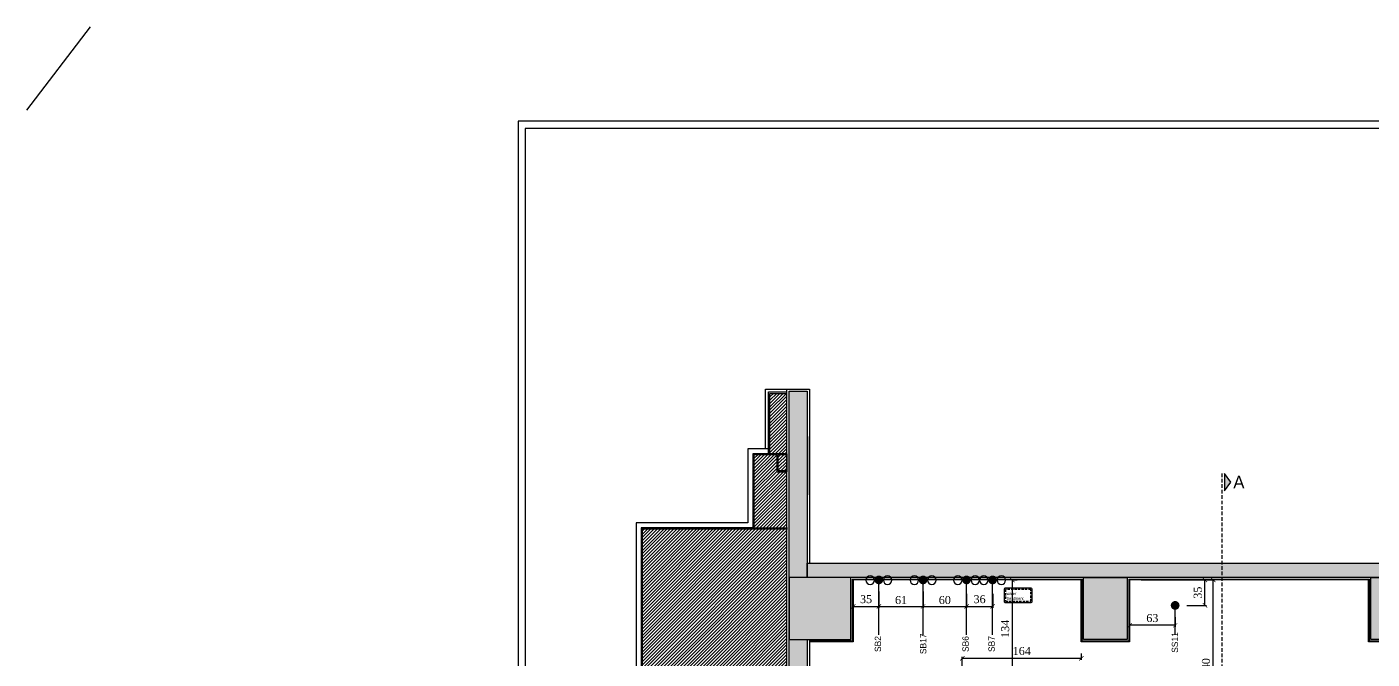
# Model space of a CAD drawing. Header units: millimetres. Extents: x 106699 to 122058, y 158555 to 162844.
# Drawn here: x 118400 to 120249, y 160543 to 161411 of the extents above; entities that cross this region are included whole.
import ezdxf
from ezdxf.enums import TextEntityAlignment as Align

# ---------------------------------------------------------------- set-up
doc = ezdxf.new("R2010")
doc.units = ezdxf.units.MM
for name, pattern in [('$0$4+1 daire_(K) TİP A - C BLOK$0$4+1 (K) 1$0$3+1 daire1$0$131121 243C_L00F00(plan)$0$HIDDEN2', [4.7625, 3.175, -1.5875]), ('DASHDOT', [25.4, 12.7, -6.35, 0, -6.35]), ('HIDDEN', [0.375, 0.25, -0.125])]:
    doc.linetypes.add(name, pattern=pattern)
for name, color, linetype in [('0-HSL-WLL', 253, 'Continuous'), ('300_Z4_FCD_F03$0$4-FNS-SWF', 13, 'Continuous'), ('300_Z4_STR_F03$0$2-SPS-RCN', 2, 'Continuous'), ('S2000-002 Çizgi', 7, 'Continuous'), ('S2000-019 Su Tes İşaretler', 5, 'Continuous'), ('SIH', 4, 'Continuous'), ('SU', 152, 'Continuous'), ('wall', 4, 'Continuous')]:
    doc.layers.add(name, color=color, linetype=linetype)
doc.layers.add('300_Z4_STR_F03$0$AUDIT_D_220920114151-103', color=251, linetype='Continuous', lineweight=5)
doc.layers.add('no3_alçıpan kesit', color=210, linetype='Continuous', lineweight=20)
doc.layers.add('area', color=200, linetype='Continuous', plot=False)
doc.styles.add('ROMANSTW', font='georgia.ttf')
doc.styles.get("Standard").update_dxf_attribs({"font": 'arial.ttf'})
doc.styles.add('TAKSİM', font='GOTHIC.TTF', dxfattribs={"height": 20})
doc.dimstyles.new('M1', dxfattribs={"dimtxt": 11, "dimasz": 6, "dimexe": 2, "dimexo": 16, "dimgap": 3, "dimtad": 1, "dimdec": 0, "dimzin": 12, "dimdsep": 46, "dimtxsty": 'ROMANSTW', "dimblk": 'ARCHTICK', "dimcen": 0.09, "dimclrd": 251, "dimclre": 251, "dimclrt": 1, "dimadec": 0, "dimazin": 0, "dimtfac": 1, "dimtdec": 0, "dimtix": 1, "dimtmove": 0, "dimatfit": 3, "dimldrblk": 'ARCHTICK', "dimfxl": 1, "dimtolj": 1, "dimtzin": 0, "dimarcsym": 0})

# ---------------------------------------------------------------- blocks, each defined once
blk = doc.blocks.new('A$C7E7D3E18')
at = {"layer": 'SIH', "linetype": 'Continuous', "const_width": 6}
blk.add_lwpolyline([(3, 6, 1), (9, 6, 1)], format="xyb", close=True, dxfattribs=at)
blk = doc.blocks.new('A$C6E87713E')
at = {"layer": 'S2000-019 Su Tes İşaretler'}
for centre in [(5.9, 6.3), (29.9, 6.3)]:
    blk.add_circle(centre, 5.89, dxfattribs=at)
blk.add_blockref('A$C7E7D3E18', (11.9, 0))
blk = doc.blocks.new('COLUMN')
at = {"layer": '300_Z4_STR_F03$0$AUDIT_D_220920114151-103', "true_color": 0x303030}
h = blk.add_hatch(color=250, dxfattribs=at)
h.dxf.hatch_style = 1
h.paths.add_polyline_path([(104767.6, 177818.4), (104852.6, 177818.4), (104852.6, 177903.4), (104767.6, 177903.4)])
h.paths.add_polyline_path([(104052.6, 177903.4), (104052.6, 177818.4), (103967.6, 177818.4), (103967.6, 177903.4)])
edge = h.paths.add_edge_path()
edge.add_line((104052.6, 177498.4), (104052.6, 177438.4))
h.paths.add_polyline_path([(103967.6, 177498.4), (104052.6, 177498.4), (104052.6, 177438.4), (103967.6, 177438.4)])
h.paths.add_polyline_path([(104852.6, 177438.4), (104767.6, 177438.4), (104767.6, 177498.4), (104852.6, 177498.4)])
h.paths.add_polyline_path([(104852.6, 177018.4), (104767.6, 177018.4), (104767.6, 177103.4), (104852.6, 177103.4)])
h.paths.add_polyline_path([(103967.6, 176233.4), (103967.6, 176318.4), (104052.6, 176318.4), (104052.6, 176233.4)])
h.paths.add_polyline_path([(103967.6, 177103.4), (104052.6, 177103.4), (104052.6, 177018.4), (103967.6, 177018.4)])
at = {"layer": '300_Z4_STR_F03$0$2-SPS-RCN'}
for points in [[(104052.6, 177903.4), (104052.6, 177818.4), (103967.6, 177818.4), (103967.6, 177903.4)], [(104767.6, 177818.4), (104852.6, 177818.4), (104852.6, 177903.4), (104767.6, 177903.4)], [(103967.6, 177498.4), (104052.6, 177498.4), (104052.6, 177438.4), (103967.6, 177438.4)], [(104852.6, 177438.4), (104767.6, 177438.4), (104767.6, 177498.4), (104852.6, 177498.4)], [(103967.6, 177103.4), (104052.6, 177103.4), (104052.6, 177018.4), (103967.6, 177018.4)], [(104852.6, 177018.4), (104767.6, 177018.4), (104767.6, 177103.4), (104852.6, 177103.4)], [(103967.6, 176233.4), (103967.6, 176318.4), (104052.6, 176318.4), (104052.6, 176233.4)]]:
    blk.add_lwpolyline(points, close=True, dxfattribs=at)
blk = doc.blocks.new('facade_2')
at = {"layer": '300_Z4_FCD_F03$0$4-FNS-SWF'}
h = blk.add_hatch(dxfattribs=at)
h.set_pattern_fill('ANSI31', color=256, angle=-90)
h.set_pattern_definition([(315, (-72437.2916, 285221.7045), (2.24506403, 2.24506403), [])])
h.paths.add_polyline_path([(103807.4, 177906.7), (103807.4, 177921.9), (103775.7, 177921.9), (103775.7, 177906.7)])
h.paths.add_polyline_path([(103905.2, 177906.7), (103905.2, 177941.9), (103808.9, 177941.9), (103808.9, 177906.7)])
h.paths.add_polyline_path([(104019.7, 177906.7), (104019.7, 177916.9), (104019.7, 177951.9), (103906.7, 177951.9), (103906.7, 177950.9), (103906.7, 177906.7)])
h.paths.add_polyline_path([(104053.7, 177906.7), (104053.7, 177921.9), (104021.2, 177921.9), (104021.2, 177906.7)])
h.paths.add_polyline_path([(104713.9, 177906.7), (104713.9, 177951.9), (104595.4, 177951.9), (104595.4, 177913.9), (104595.4, 177906.7)])
h.paths.add_polyline_path([(104919.4, 177906.7), (104919.4, 178105.4), (104715.4, 178105.4), (104715.4, 177952.9), (104715.4, 177906.7)])
h.paths.add_polyline_path([(104997.7, 177906.7), (104997.7, 177919.9), (105021.2, 177919.9), (105021.2, 177951.9), (104920.9, 177951.9), (104920.9, 177906.7)])
h.paths.add_polyline_path([(105105.7, 177906.7), (105105.7, 177929.9), (105022.7, 177929.9), (105022.7, 177906.7)])
h.paths.add_polyline_path([(105021.2, 177906.7), (105021.2, 177918.4), (104999.2, 177918.4), (104999.2, 177906.7)], flags=17)
h.paths.add_polyline_path([(104593.9, 177906.7), (104593.9, 177920.4), (104560.9, 177920.4), (104560.9, 177906.7)])
h.paths.add_polyline_path([(104342.7, 176233.7), (104342.7, 176258.7), (104201.9, 176258.7), (104201.9, 176233.7)])
h.paths.add_polyline_path([(104337.2, 176219.9), (104337.2, 176230.7), (104306.2, 176230.7), (104306.2, 176219.9)])
for p, q in [((104927.9, 178113.9), (104707.1, 178113.9)), ((104920.9, 178106.9), (104713.9, 178106.9)), ((104919.4, 178105.4), (104715.4, 178105.4)), ((104919.4, 178105.4), (104919.4, 177905.9)), ((104920.9, 177953.4), (104920.9, 178106.9)), ((104927.9, 177960.4), (104927.9, 178113.9)), ((105022.7, 177953.4), (104919.4, 177953.4)), ((105021.2, 177951.9), (104920.9, 177951.9)), ((104920.9, 177951.9), (104920.9, 177905.9)), ((105029.7, 177960.4), (104927.9, 177960.4)), ((105021.2, 177919.9), (105021.2, 177951.9)), ((105022.7, 177906.4), (105022.7, 177953.4)), ((105029.7, 177931.9), (105029.7, 177960.4)), ((105029.7, 177935.9), (105111.7, 177935.9)), ((105111.7, 177935.9), (105111.7, 177906.4)), ((104997.7, 177906.4), (104997.7, 177919.9)), ((104997.7, 177919.9), (105022.7, 177919.9)), ((104999.2, 177918.4), (105021.2, 177918.4)), ((104999.2, 177906.4), (104999.2, 177918.4)), ((105021.2, 177906.4), (105021.2, 177918.4)), ((105022.7, 177931.9), (105107.7, 177931.9)), ((105022.7, 177929.9), (105105.7, 177929.9)), ((105105.7, 177929.9), (105105.7, 177906.4)), ((105107.7, 177931.9), (105107.7, 177906.4))]:
    blk.add_line(p, q, dxfattribs=at)
blk = doc.blocks.new('_ArchTick')
at = {"color": 0, "linetype": 'ByBlock', "const_width": 0.15}
blk.add_lwpolyline([(-0.5, -0.5), (0.5, 0.5)], dxfattribs=at)
blk = doc.blocks.new('*D269')
at = {"layer": 'Defpoints', "color": 0, "transparency": 16777216}
for p in [(120006.6, 160651.6), (120030.9, 160651.6), (120006.6, 160411.6)]:
    blk.add_point(p, dxfattribs=at)
at = {"layer": 'S2000-002 Çizgi', "color": 251, "lineweight": -2, "transparency": 16777216}
for p, q in [((120022.6, 160651.6), (120032.9, 160651.6)), ((120030.9, 160411.6), (120030.9, 160651.6)), ((120022.6, 160411.6), (120032.9, 160411.6))]:
    blk.add_line(p, q, dxfattribs=at)
at = {"layer": 'S2000-002 Çizgi', "color": 251, "lineweight": -2, "transparency": 16777216, "xscale": 6, "yscale": 6, "zscale": 6}
for p, rotation in [((120030.9, 160651.6), 90), ((120030.9, 160411.6), 270)]:
    blk.add_blockref('_ArchTick', p, dxfattribs=dict(at, rotation=rotation))
at = {"layer": 'S2000-002 Çizgi', "color": 1, "true_color": 0xff0000, "transparency": 16777216, "insert": (120021, 160531.6), "char_height": 11, "attachment_point": 5, "rotation": 90, "style": 'ROMANSTW'}
blk.add_mtext('\\A1;240', dxfattribs=at)
blk = doc.blocks.new('*D270')
at = {"layer": 'Defpoints', "color": 0, "transparency": 16777216}
for p in [(119916, 160651.6), (120019.6, 160651.6), (119978.7, 160616.6, 0)]:
    blk.add_point(p, dxfattribs=at)
at = {"layer": 'S2000-002 Çizgi', "color": 251, "lineweight": -2, "transparency": 16777216}
for p, q in [((119932, 160651.6), (120021.6, 160651.6)), ((120019.6, 160616.6), (120019.6, 160651.6)), ((119994.7, 160616.6), (120021.6, 160616.6))]:
    blk.add_line(p, q, dxfattribs=at)
at = {"layer": 'S2000-002 Çizgi', "color": 251, "lineweight": -2, "transparency": 16777216, "xscale": 6, "yscale": 6, "zscale": 6}
for p, rotation in [((120019.6, 160651.6), 90), ((120019.6, 160616.6), 270)]:
    blk.add_blockref('_ArchTick', p, dxfattribs=dict(at, rotation=rotation))
at = {"layer": 'S2000-002 Çizgi', "color": 1, "true_color": 0xff0000, "transparency": 16777216, "insert": (120009.7, 160634.1), "char_height": 11, "attachment_point": 5, "rotation": 90, "style": 'ROMANSTW'}
blk.add_mtext('\\A1;35', dxfattribs=at)
blk = doc.blocks.new('*D271')
at = {"layer": 'Defpoints', "color": 0, "transparency": 16777216}
for p in [(119916, 160651.6), (119978.7, 160616.6, 0), (119916, 160589.2)]:
    blk.add_point(p, dxfattribs=at)
at = {"layer": 'S2000-002 Çizgi', "color": 251, "lineweight": -2, "transparency": 16777216}
for p, q in [((119916, 160635.6), (119916, 160587.2)), ((119978.7, 160589.2), (119916, 160589.2)), ((119978.7, 160600.6), (119978.7, 160587.2))]:
    blk.add_line(p, q, dxfattribs=at)
at = {"layer": 'S2000-002 Çizgi', "color": 251, "lineweight": -2, "transparency": 16777216, "xscale": 6, "yscale": 6, "zscale": 6, "rotation": 180}
blk.add_blockref('_ArchTick', (119916, 160589.2), dxfattribs=at)
at = {"layer": 'S2000-002 Çizgi', "color": 251, "lineweight": -2, "transparency": 16777216, "xscale": 6, "yscale": 6, "zscale": 6}
blk.add_blockref('_ArchTick', (119978.7, 160589.2), dxfattribs=at)
at = {"layer": 'S2000-002 Çizgi', "color": 1, "true_color": 0xff0000, "transparency": 16777216, "insert": (119947.3, 160599.1), "char_height": 11, "attachment_point": 5, "style": 'ROMANSTW'}
blk.add_mtext('\\A1;63', dxfattribs=at)
blk = doc.blocks.new('*D272')
at = {"layer": 'Defpoints', "color": 0, "transparency": 16777216}
for p in [(119536, 160651.6), (119571.4, 160651.6, 0), (119571.4, 160615.2)]:
    blk.add_point(p, dxfattribs=at)
at = {"layer": 'S2000-002 Çizgi', "color": 251, "lineweight": -2, "transparency": 16777216}
for p, q in [((119536, 160635.6), (119536, 160613.2)), ((119571.4, 160635.6), (119571.4, 160613.2)), ((119536, 160615.2), (119571.4, 160615.2))]:
    blk.add_line(p, q, dxfattribs=at)
at = {"layer": 'S2000-002 Çizgi', "color": 251, "lineweight": -2, "transparency": 16777216, "xscale": 6, "yscale": 6, "zscale": 6, "rotation": 180}
blk.add_blockref('_ArchTick', (119536, 160615.2), dxfattribs=at)
at = {"layer": 'S2000-002 Çizgi', "color": 251, "lineweight": -2, "transparency": 16777216, "xscale": 6, "yscale": 6, "zscale": 6}
blk.add_blockref('_ArchTick', (119571.4, 160615.2), dxfattribs=at)
at = {"layer": 'S2000-002 Çizgi', "color": 1, "true_color": 0xff0000, "transparency": 16777216, "insert": (119553.7, 160625.1), "char_height": 11, "attachment_point": 5, "style": 'ROMANSTW'}
blk.add_mtext('\\A1;35', dxfattribs=at)
blk = doc.blocks.new('*D273')
at = {"layer": 'Defpoints', "color": 0, "transparency": 16777216}
for p in [(119571.4, 160651.6, 0), (119632.1, 160651.6, 0), (119632.1, 160615.2)]:
    blk.add_point(p, dxfattribs=at)
at = {"layer": 'S2000-002 Çizgi', "color": 251, "lineweight": -2, "transparency": 16777216}
for p, q in [((119571.4, 160635.6), (119571.4, 160613.2)), ((119632.1, 160635.6), (119632.1, 160613.2)), ((119571.4, 160615.2), (119632.1, 160615.2))]:
    blk.add_line(p, q, dxfattribs=at)
at = {"layer": 'S2000-002 Çizgi', "color": 251, "lineweight": -2, "transparency": 16777216, "xscale": 6, "yscale": 6, "zscale": 6, "rotation": 180}
blk.add_blockref('_ArchTick', (119571.4, 160615.2), dxfattribs=at)
at = {"layer": 'S2000-002 Çizgi', "color": 251, "lineweight": -2, "transparency": 16777216, "xscale": 6, "yscale": 6, "zscale": 6}
blk.add_blockref('_ArchTick', (119632.1, 160615.2), dxfattribs=at)
at = {"layer": 'S2000-002 Çizgi', "color": 1, "true_color": 0xff0000, "transparency": 16777216, "insert": (119601.8, 160623.9), "char_height": 11, "attachment_point": 5, "style": 'ROMANSTW'}
blk.add_mtext('\\A1;61', dxfattribs=at)
blk = doc.blocks.new('*D274')
at = {"layer": 'Defpoints', "color": 0, "transparency": 16777216}
for p in [(119632.1, 160651.6, 0), (119691.9, 160648.6, 0), (119691.9, 160615.2)]:
    blk.add_point(p, dxfattribs=at)
at = {"layer": 'S2000-002 Çizgi', "color": 251, "lineweight": -2, "transparency": 16777216}
for p, q in [((119632.1, 160635.6), (119632.1, 160613.2)), ((119691.9, 160632.6), (119691.9, 160613.2)), ((119632.1, 160615.2), (119691.9, 160615.2))]:
    blk.add_line(p, q, dxfattribs=at)
at = {"layer": 'S2000-002 Çizgi', "color": 251, "lineweight": -2, "transparency": 16777216, "xscale": 6, "yscale": 6, "zscale": 6, "rotation": 180}
blk.add_blockref('_ArchTick', (119632.1, 160615.2), dxfattribs=at)
at = {"layer": 'S2000-002 Çizgi', "color": 251, "lineweight": -2, "transparency": 16777216, "xscale": 6, "yscale": 6, "zscale": 6}
blk.add_blockref('_ArchTick', (119691.9, 160615.2), dxfattribs=at)
at = {"layer": 'S2000-002 Çizgi', "color": 1, "true_color": 0xff0000, "transparency": 16777216, "insert": (119662, 160623.9), "char_height": 11, "attachment_point": 5, "style": 'ROMANSTW'}
blk.add_mtext('\\A1;60', dxfattribs=at)
blk = doc.blocks.new('*D275')
at = {"layer": 'Defpoints', "color": 0, "transparency": 16777216}
for p in [(119691.9, 160648.6, 0), (119727.8, 160648.6, 0), (119727.8, 160615.2)]:
    blk.add_point(p, dxfattribs=at)
at = {"layer": 'S2000-002 Çizgi', "color": 251, "lineweight": -2, "transparency": 16777216}
for p, q in [((119691.9, 160632.6), (119691.9, 160613.2)), ((119727.8, 160632.6), (119727.8, 160613.2)), ((119691.9, 160615.2), (119727.8, 160615.2))]:
    blk.add_line(p, q, dxfattribs=at)
at = {"layer": 'S2000-002 Çizgi', "color": 251, "lineweight": -2, "transparency": 16777216, "xscale": 6, "yscale": 6, "zscale": 6, "rotation": 180}
blk.add_blockref('_ArchTick', (119691.9, 160615.2), dxfattribs=at)
at = {"layer": 'S2000-002 Çizgi', "color": 251, "lineweight": -2, "transparency": 16777216, "xscale": 6, "yscale": 6, "zscale": 6}
blk.add_blockref('_ArchTick', (119727.8, 160615.2), dxfattribs=at)
at = {"layer": 'S2000-002 Çizgi', "color": 1, "true_color": 0xff0000, "transparency": 16777216, "insert": (119709.8, 160625.1), "char_height": 11, "attachment_point": 5, "style": 'ROMANSTW'}
blk.add_mtext('\\A1;36', dxfattribs=at)
blk = doc.blocks.new('*D278')
at = {"layer": 'Defpoints', "color": 0, "transparency": 16777216}
for p in [(119745.6, 160651.3, 0), (119754.9, 160651.3), (119686, 160517.6)]:
    blk.add_point(p, dxfattribs=at)
at = {"layer": 'S2000-002 Çizgi', "color": 251, "lineweight": -2, "transparency": 16777216}
for p, q in [((119754.9, 160517.6), (119754.9, 160651.3)), ((119761.6, 160651.3), (119756.9, 160651.3)), ((119702, 160517.6), (119756.9, 160517.6))]:
    blk.add_line(p, q, dxfattribs=at)
at = {"layer": 'S2000-002 Çizgi', "color": 251, "lineweight": -2, "transparency": 16777216, "xscale": 6, "yscale": 6, "zscale": 6}
for p, rotation in [((119754.9, 160651.3), 90), ((119754.9, 160517.6), 270)]:
    blk.add_blockref('_ArchTick', p, dxfattribs=dict(at, rotation=rotation))
at = {"layer": 'S2000-002 Çizgi', "color": 1, "true_color": 0xff0000, "transparency": 16777216, "insert": (119745, 160584.4), "char_height": 11, "attachment_point": 5, "rotation": 90, "style": 'ROMANSTW'}
blk.add_mtext('\\A1;134', dxfattribs=at)
blk = doc.blocks.new('*D279')
at = {"layer": 'Defpoints', "color": 0, "transparency": 16777216}
for p in [(119849.6, 160566.6), (119849.6, 160543.9), (119686, 160517.6)]:
    blk.add_point(p, dxfattribs=at)
at = {"layer": 'S2000-002 Çizgi', "color": 251, "lineweight": -2, "transparency": 16777216}
for p, q in [((119849.6, 160550.6), (119849.6, 160541.9)), ((119686, 160533.6), (119686, 160545.9)), ((119686, 160543.9), (119849.6, 160543.9))]:
    blk.add_line(p, q, dxfattribs=at)
at = {"layer": 'S2000-002 Çizgi', "color": 251, "lineweight": -2, "transparency": 16777216, "xscale": 6, "yscale": 6, "zscale": 6, "rotation": 180}
blk.add_blockref('_ArchTick', (119686, 160543.9), dxfattribs=at)
at = {"layer": 'S2000-002 Çizgi', "color": 251, "lineweight": -2, "transparency": 16777216, "xscale": 6, "yscale": 6, "zscale": 6}
blk.add_blockref('_ArchTick', (119849.6, 160543.9), dxfattribs=at)
at = {"layer": 'S2000-002 Çizgi', "color": 1, "true_color": 0xff0000, "transparency": 16777216, "insert": (119767.8, 160553.9), "char_height": 11, "attachment_point": 5, "style": 'ROMANSTW'}
blk.add_mtext('\\A1;164', dxfattribs=at)

msp = doc.modelspace()

# ---------------------------------------------------------------- hatches: boundary and pattern name
at = {"layer": '0-HSL-WLL', "true_color": 0x7a7a7a}
h = msp.add_hatch(color=8, dxfattribs=at)
h.dxf.hatch_style = 1
h.paths.add_polyline_path([(119472.81, 160910.9), (119447.81, 160910.9), (119447.81, 160654.78), (119472.8, 160654.78), (119472.8, 160674.78), (119472.8, 160674.78), (119472.8, 160654.78), (120726.19, 160654.78), (120726.19, 160127.9), (121089.55, 160127.9), (121089.55, 160147.9), (120746.19, 160147.9), (120746.19, 160674.78), (119472.8, 160674.78), (119472.8, 160654.82), (119472.8, 160654.78), (119472.8, 160674.78)])
h.paths.add_polyline_path([(119472.81, 160569.78), (119447.81, 160569.78), (119447.81, 160351.53), (119447.81, 160281.65), (119472.81, 160281.65)], flags=17)
h.paths.add_polyline_path([(121032.82, 159769.78), (121032.82, 159789.78), (120332.82, 159789.78), (120332.82, 159769.78)])
h.paths.add_polyline_path([(119912.82, 159789.78), (119912.82, 159769.78), (120247.82, 159769.78), (120247.82, 159789.78)])
h.paths.add_polyline_path([(119852.82, 159769.78), (119852.82, 159789.78), (119532.82, 159789.78), (119532.82, 159769.78)])
at = {"layer": '300_Z4_STR_F03$0$AUDIT_D_220920114151-103', "linetype": 'HIDDEN', "lineweight": 30, "ltscale": 10, "true_color": 0xae1ea2}
h = msp.add_hatch(color=214, dxfattribs=at)
h.dxf.hatch_style = 1
h.paths.add_polyline_path([(120046.44, 160797.97), (120046.44, 160773.91), (120055.04, 160785.94)])

# ---------------------------------------------------------------- linework, layer by layer
msp.add_line((118400, 161296.93), (118487.57, 161411.5))
at = {"color": 4}
msp.add_line((119475.81, 160768.56), (119475.81, 160848.56), dxfattribs=at)
for points in [[(119075.22, 159211.93), (121955.22, 159211.93), (121955.22, 161281.93), (119075.22, 161281.93)], [(119085.22, 159221.93), (121945.22, 159221.93), (121945.22, 161271.93), (119085.22, 161271.93)]]:
    msp.add_lwpolyline(points, close=True)
at = {"color": 163, "true_color": 0x407dbf, "elevation": 0}
msp.add_lwpolyline([(119745.37, 160620.38), (119780.03, 160620.38, 0.4142136), (119782.03, 160622.38), (119782.03, 160638.23, 0.4142136), (119780.03, 160640.23), (119745.37, 160640.23, 0.4142136), (119743.37, 160638.23), (119743.37, 160622.38, 0.4142136)], format="xyb", close=True, dxfattribs=at)
at = {"color": 163, "linetype": '$0$4+1 daire_(K) TİP A - C BLOK$0$4+1 (K) 1$0$3+1 daire1$0$131121 243C_L00F00(plan)$0$HIDDEN2', "true_color": 0x407dbf, "elevation": 0}
msp.add_lwpolyline([(119745.37, 160622.38), (119780.03, 160622.38), (119780.03, 160638.23), (119745.37, 160638.23)], close=True, dxfattribs=at)
at = {"layer": '300_Z4_STR_F03$0$2-SPS-RCN'}
msp.add_line((119444.81, 160824.9), (119444.81, 160799.89), dxfattribs=at)
for points in [[(119475.81, 160569.78), (119475.81, 160278.65), (119444.81, 160278.65), (119444.81, 160351.53), (119444.81, 160913.9), (119475.81, 160913.9), (119475.81, 160674.78)], [(119472.81, 160569.78), (119472.81, 160281.65), (119447.81, 160281.65), (119447.81, 160351.53), (119447.81, 160910.9), (119472.81, 160910.9), (119472.8, 160654.82)], [(119472.8, 160654.78), (119472.8, 160674.78), (120746.19, 160674.78), (120746.19, 160147.9), (121089.55, 160147.9), (121089.55, 160127.9), (120726.19, 160127.9), (120726.19, 160654.78), (119472.8, 160654.78)]]:
    msp.add_lwpolyline(points, dxfattribs=at)
at = {"layer": '300_Z4_STR_F03$0$AUDIT_D_220920114151-103', "color": 214, "linetype": 'HIDDEN', "lineweight": 30, "ltscale": 20, "true_color": 0xae1ea2}
msp.add_line((120042.81, 160797.97), (120042.81, 159641.58), dxfattribs=at)
at = {"layer": '300_Z4_STR_F03$0$AUDIT_D_220920114151-103', "color": 214, "lineweight": 30, "ltscale": 10, "true_color": 0xae1ea2}
msp.add_lwpolyline([(120046.44, 160797.97), (120046.44, 160773.91), (120055.04, 160785.94), (120046.44, 160797.97)], dxfattribs=at)
at = {"layer": 'area'}
msp.add_lwpolyline([(120396.02, 159989.58), (120396.02, 160441.58), (120326.02, 160441.58), (120326.02, 160566.58), (120244.62, 160566.58), (120244.62, 160651.58), (119916.02, 160651.58), (119916.02, 160566.58), (119849.62, 160566.58), (119849.62, 160651.58), (119536.02, 160651.58), (119536.02, 160566.58), (119475.81, 160566.58), (119475.81, 160371.6), (120130.81, 160371.58), (120130.81, 159857.99), (120140.81, 159857.98), (120140.81, 159792.98), (120244.62, 159792.98), (120244.62, 159857.98), (120326.02, 159857.97), (120326.02, 159977.98), (120396.02, 159977.98)], dxfattribs=at)
at = {"layer": 'no3_alçıpan kesit'}
for points in [[(119475.81, 160567.78), (119534.82, 160567.78), (119534.82, 160652.78), (119850.82, 160652.78), (119850.82, 160567.78), (119914.82, 160567.78), (119914.82, 160652.78), (120245.82, 160652.78), (120245.82, 160567.78), (120327.22, 160567.78)], [(119475.81, 160566.58), (119536.02, 160566.58), (119536.02, 160651.58), (119849.62, 160651.58), (119849.62, 160566.58), (119916.02, 160566.58), (119916.02, 160651.58), (120244.62, 160651.58), (120244.62, 160566.58), (120326.02, 160566.58)]]:
    msp.add_lwpolyline(points, dxfattribs=at)
at = {"layer": 'SU'}
for p, q in [((119571.4, 160576.07, 0), (119571.4, 160651.58, 0)), ((119632.13, 160576.07, 0), (119632.13, 160651.58, 0)), ((119691.94, 160576.07, 0), (119691.94, 160651.58, 0)), ((119727.76, 160576.07, 0), (119727.76, 160651.58, 0)), ((119978.65, 160576.07, 0), (119978.65, 160616.57, 0))]:
    msp.add_line(p, q, dxfattribs=at)

# ---------------------------------------------------------------- block references
at = {"rotation": 90}
for name, p in [('facade_2', (297351.49, 55802.16)), ('COLUMN', (297351.22, 55802.16))]:
    msp.add_blockref(name, p, dxfattribs=at)
at = {"xscale": -1, "rotation": 180}
msp.add_blockref('A$C7E7D3E18', (119972.65, 160622.57, 0), dxfattribs=at)
at = {"layer": 'wall', "color": 0, "linetype": 'DASHDOT', "xscale": -1, "rotation": 180}
for p in [(119553.45, 160657.58, 0), (119614.18, 160657.58, 0), (119673.99, 160657.58, 0), (119709.81, 160657.58, 0)]:
    msp.add_blockref('A$C6E87713E', p, dxfattribs=at)

# ---------------------------------------------------------------- texts
at = {"color": 163, "true_color": 0x407dbf, "insert": (119746.96, 160634.8, 0.01), "char_height": 4, "width": 76.8983, "attachment_point": 1}
msp.add_mtext('{\\fManrope Light|b0|i0|c0|p2;water\\fManrope Light|b0|i0|c162|p2;^J\\fManrope Light|b0|i0|c0|p2;treatment }', dxfattribs=at)
at = {"layer": '300_Z4_STR_F03$0$AUDIT_D_220920114151-103', "color": 214, "linetype": 'HIDDEN', "lineweight": 30, "ltscale": 10, "true_color": 0xae1ea2, "style": 'TAKSİM'}
msp.add_text('A', height=17.28, dxfattribs=at).set_placement((120066.27, 160777.41, -0.03), align=Align.CENTER)
at = {"layer": 'SU', "style": 'TAKSİM'}
for s, p in [('SB2', (119574.28, 160552.59, 0)), ('SB17', (119636.55, 160549.6, 0)), ('SB6', (119694.82, 160552.59, 0)), ('SB7', (119730.64, 160552.59, 0)), ('SS11', (119982.61, 160551.44, 0))]:
    msp.add_text(s, height=8.64, rotation=90, dxfattribs=at).set_placement(p)

# ---------------------------------------------------------------- dimensions: what is measured, and where the dimension line sits
at = {"layer": 'S2000-002 Çizgi'}
for base, p1, p2, picture, middle in [((119571.4, 160615.19), (119536.02, 160651.58), (119571.4, 160651.58, 0), '*D272', (119553.71, 160625.08)), ((119916.02, 160589.16), (119978.65, 160616.57, 0), (119916.02, 160651.58), '*D271', (119947.33, 160599.11)), ((119849.62, 160543.94), (119686.03, 160517.57), (119849.62, 160566.58), '*D279', (119767.82, 160553.89))]:
    dim = msp.add_linear_dim(base=base, p1=p1, p2=p2, dimstyle='M1', dxfattribs=at)
    dim.commit()
    dim.dimension.update_dxf_attribs({"geometry": picture, "text_midpoint": middle})
for base, p1, p2, picture, middle in [((119632.13, 160615.19), (119571.4, 160651.58, 0), (119632.13, 160651.58, 0), '*D273', (119601.76, 160623.86)), ((119691.94, 160615.19), (119632.13, 160651.58, 0), (119691.94, 160648.58, 0), '*D274', (119662.03, 160623.86)), ((119727.76, 160615.19), (119691.94, 160648.58, 0), (119727.76, 160648.58, 0), '*D275', (119709.85, 160625.14))]:
    dim = msp.add_linear_dim(base=base, p1=p1, p2=p2, dimstyle='M1', override={"dimtmove": 1}, dxfattribs=at)
    dim.commit()
    dim.dimension.update_dxf_attribs({"geometry": picture, "text_midpoint": middle})
for base, p1, p2, picture, middle in [((119754.87, 160651.28), (119686.03, 160517.57), (119745.6, 160651.28, 0), '*D278', (119744.98, 160584.42)), ((120019.61, 160651.58), (119978.65, 160616.57, 0), (119916.02, 160651.58), '*D270', (120009.71, 160634.08)), ((120030.87, 160651.58), (120006.62, 160411.57), (120006.62, 160651.58), '*D269', (120020.97, 160531.58))]:
    dim = msp.add_linear_dim(base=base, p1=p1, p2=p2, angle=90, dimstyle='M1', dxfattribs=at)
    dim.commit()
    dim.dimension.update_dxf_attribs({"geometry": picture, "text_midpoint": middle})

doc.saveas('drawing.dxf')
